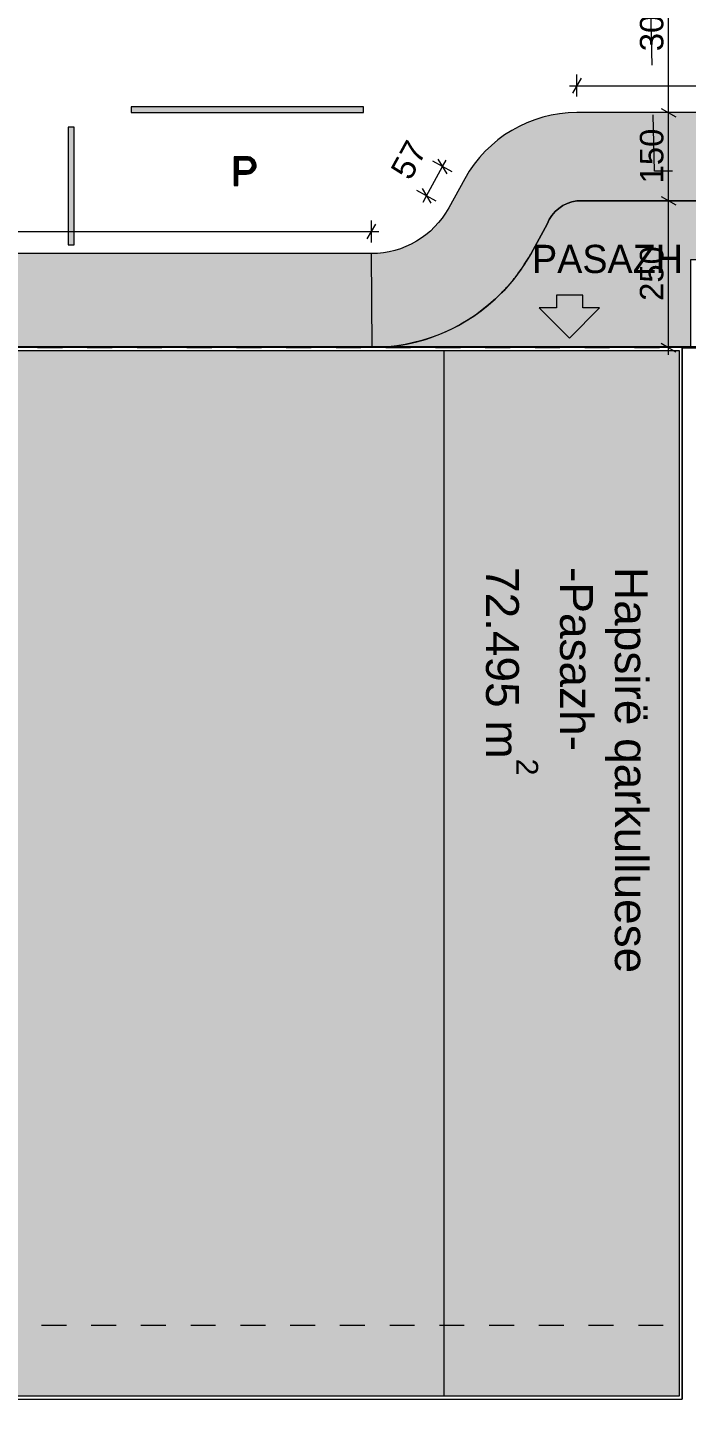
# Model space of a CAD drawing. Header units: millimetres. Extents: x -77118 to 73245, y -121155 to 61174.
# Drawn here: x -35765 to -24549, y -17975 to 5448 of the extents above; entities that cross this region are included whole.
import ezdxf

# ---------------------------------------------------------------- set-up
doc = ezdxf.new("R2010")
doc.units = ezdxf.units.MM
doc.header["$MEASUREMENT"] = 0
for name, pattern in [('Dashed', [846.666667, 423.333333, -423.333333]), ('Long Dashed', [2116.666603, 1269.999981, -846.666622]), ('Wipeout_Contour', [1000, 0, -1000])]:
    doc.linetypes.add(name, pattern=pattern)
for name, color, linetype, lineweight, true_color in [('A - Fill zone_Pen_No__102', 7, 'Continuous', 13, 0xcccccc), ('A - Fill zone_Pen_No__39', 7, 'Continuous', 35, 0xffd5aa), ('A - Fleta_Pen_No__82', 7, 'Continuous', 20, 0xaaaaaa), ('A - Parcelat_Pen_No__102', 7, 'Continuous', 13, 0xcccccc), ('A - Zonimi_Pen_No__161', 7, 'Continuous', 13, 0x6a6a6a), ('Drawing & Figure_Pen_No__106', 171, 'Continuous', 13, 0xaaaaff), ('Drawing & Figure_Pen_No__82', 7, 'Continuous', 20, 0xaaaaaa), ('New_Dimensioning - General_Pen_No__145', 7, 'Continuous', 20, 0x0077b0), ('New_Dimensioning - General_Pen_No__166', 7, 'Continuous', 13, 0x97cbff), ('New_Site & Landscape - Terrain_Pen_No__102', 7, 'Continuous', 13, 0xcccccc), ('New_Site & Landscape - Terrain_Pen_No__82', 7, 'Continuous', 20, 0xaaaaaa), ('New_Structural - Bearing_Pen_No__103', 7, 'Continuous', 13, 0xffcc99), ('New_Structural - Bearing_Pen_No__159', 7, 'Continuous', 0, 0x97c9ff), ('New_Structural - Bearing_Pen_No__160', 7, 'Continuous', 20, 0xb4a35c), ('New_Structural - Bearing_Pen_No__179', 7, 'Continuous', 13, 0xb7d9ff)]:
    doc.layers.add(name, color=color, linetype=linetype, lineweight=lineweight, true_color=true_color)
for name, color, linetype, lineweight in [('A - Fill zone_Pen_No__2', 8, 'Continuous', 15), ('New_Drawing & Figure_Pen_No__6', 5, 'Continuous', 35), ('New_Structural - Bearing_Pen_No__101', 252, 'Continuous', 13)]:
    doc.layers.add(name, color=color, linetype=linetype, lineweight=lineweight)
for name, color, linetype in [('A - Zonimi', 7, 'Continuous'), ('New_Dimensioning - General', 7, 'Continuous'), ('New_Site & Landscape - Terrain', 7, 'Continuous'), ('New_Structural - Bearing', 7, 'Continuous')]:
    doc.layers.add(name, color=color, linetype=linetype)
doc.styles.add('GENERATED_STYLE_1', font='arial.ttf')
doc.styles.add('GENERATED_STYLE_2', font='GOTHIC.TTF')
doc.dimstyles.new('GENERATED_STYLE__1', dxfattribs={"dimtxt": 400, "dimasz": 190, "dimexe": 0.18, "dimexo": 100000, "dimgap": 0, "dimtad": 1, "dimdec": 0, "dimlfac": 0.1, "dimzin": 0, "dimdsep": 46, "dimtxsty": 'GENERATED_STYLE_1', "dimblk": 'ARROWHEAD_2', "dimblk1": 'ARROWHEAD_2', "dimblk2": 'ARROWHEAD_2', "dimcen": 0.09, "dimclrd": 256, "dimclre": 256, "dimclrt": 256, "dimadec": 0, "dimazin": 0, "dimtfac": 1, "dimtdec": 4, "dimtmove": 0, "dimatfit": 3, "dimfxl": 0, "dimtolj": 1, "dimtzin": 0, "dimarcsym": 0})
doc.dimstyles.new('GENERATED_STYLE__2', dxfattribs={"dimtxt": 400, "dimasz": 190, "dimexe": 0.18, "dimexo": 100000, "dimgap": 0, "dimtad": 1, "dimtih": 1, "dimtoh": 1, "dimdec": 0, "dimlfac": 0.1, "dimzin": 0, "dimdsep": 46, "dimtxsty": 'GENERATED_STYLE_1', "dimblk": 'ARROWHEAD_2', "dimblk1": 'ARROWHEAD_2', "dimblk2": 'ARROWHEAD_2', "dimcen": 0.09, "dimclrd": 256, "dimclre": 256, "dimclrt": 256, "dimadec": 0, "dimazin": 0, "dimtfac": 1, "dimtdec": 4, "dimtmove": 0, "dimatfit": 3, "dimfxl": 0, "dimtolj": 1, "dimtzin": 0, "dimarcsym": 0})
doc.dimstyles.new('GENERATED_STYLE__3', dxfattribs={"dimtxt": 400, "dimasz": 190, "dimexe": 0.18, "dimexo": 100000, "dimgap": 0, "dimtad": 1, "dimdec": 0, "dimlfac": 0.1, "dimzin": 0, "dimdsep": 46, "dimtxsty": 'GENERATED_STYLE_1', "dimblk": 'ARROWHEAD_2', "dimblk1": 'ARROWHEAD_2', "dimblk2": 'ARROWHEAD_2', "dimcen": 0.09, "dimclrd": 256, "dimclre": 256, "dimclrt": 256, "dimadec": 0, "dimazin": 0, "dimtfac": 1, "dimtdec": 4, "dimtmove": 2, "dimatfit": 3, "dimfxl": 0, "dimtolj": 1, "dimtzin": 0, "dimarcsym": 0})

# ---------------------------------------------------------------- blocks, each defined once
blk = doc.blocks.new('Mesh_5', base_point=(-66524, 1600))
at = {"layer": 'New_Site & Landscape - Terrain_Pen_No__82', "linetype": 'Continuous', "lineweight": 0, "true_color": 0x2a2a2a}
blk.add_hatch(color=250, dxfattribs=at).paths.add_polyline_path([(-66524, 1600), (-66524, 0), (-29900, 0, 0.200686), (-27696, 930, 0.003388), (-27667, 960, 0.003002), (-27641, 987, 0.003546), (-27612, 1020, 0.004064), (-27578, 1057, 0.004548), (-27541, 1100, 0.004989), (-27502, 1148, 0.00538), (-27461, 1200, 0.005717), (-27418, 1256, 0.005995), (-27374, 1317, 0.00621), (-27331, 1380, 0.00636), (-27288, 1446, 0.006444), (-27246, 1515, 0.003727), (-27223, 1554, 0.004559), (-27195, 1604), (-26921, 2101, -0.273276), (-26416, 2500), (-8419, 2500), (3273, 2500), (6537, 2501, -0.360659), (10959, -1166), (10961, -1165), (13076, -12371), (14625, -18566), (14791, -18958), (18272, -27148), (20222, -30993), (25560, -40296), (25725, -40192), (26832, -39497), (21542, -30280), (19633, -26515), (16051, -18087), (14542, -12050), (12434, -888, 0.360659), (6537, 4001), (3273, 4000), (-8419, 4000), (-26416, 3999, 0.273276), (-28322, 2873), (-28596, 2376, -0.273283), (-29910, 1600)])
at = {"layer": 'New_Site & Landscape - Terrain_Pen_No__102', "color": 254, "linetype": 'Continuous', "lineweight": 13, "true_color": 0xcccccc}
blk.add_line((-29900, 0), (-29910, 1600), dxfattribs=at)
at = {"layer": 'New_Site & Landscape - Terrain_Pen_No__82', "color": 253, "linetype": 'Continuous', "lineweight": 20, "true_color": 0xaaaaaa, "flags": 128}
for points in [[(-66524, 0), (-29900, 0, 0.200686), (-27696, 930, 0.003388), (-27667, 960, 0.003002), (-27641, 987, 0.003546), (-27612, 1020, 0.004064), (-27578, 1057, 0.004548), (-27541, 1100, 0.004989), (-27502, 1148, 0.00538), (-27461, 1200, 0.005717), (-27418, 1256, 0.005995), (-27374, 1317, 0.00621), (-27331, 1380, 0.00636), (-27288, 1446, 0.006444), (-27246, 1515, 0.003727), (-27223, 1554, 0.004559), (-27195, 1604), (-26921, 2101, -0.273276), (-26416, 2500), (-8419, 2500)], [(-8419, 4000), (-26416, 3999, 0.273276), (-28322, 2873), (-28596, 2376, -0.273283), (-29910, 1600), (-66524, 1600)]]:
    blk.add_lwpolyline(points, format="xyb", dxfattribs=at)
blk = doc.blocks.new('Mesh_6', base_point=(-29886, 0))
at = {"layer": 'New_Site & Landscape - Terrain_Pen_No__82', "linetype": 'Continuous', "lineweight": 0, "true_color": 0x2a2a2a}
blk.add_hatch(color=250, dxfattribs=at).paths.add_polyline_path([(-29886, 0), (-29900, 0, 0.001172)])
at = {"layer": 'New_Site & Landscape - Terrain_Pen_No__82', "color": 253, "linetype": 'Continuous', "lineweight": 20, "true_color": 0xaaaaaa, "flags": 128}
blk.add_lwpolyline([(-29886, 0), (-29900, 0, 0.001172)], format="xyb", close=True, dxfattribs=at)
blk = doc.blocks.new('Mesh_7', base_point=(-29808, 2))
at = {"layer": 'New_Site & Landscape - Terrain_Pen_No__82', "linetype": 'Continuous', "lineweight": 0, "true_color": 0x2a2a2a}
blk.add_hatch(color=250, dxfattribs=at).paths.add_polyline_path([(-29808, 2), (-29886, 0, 0.006293)])
at = {"layer": 'New_Site & Landscape - Terrain_Pen_No__82', "color": 253, "linetype": 'Continuous', "lineweight": 20, "true_color": 0xaaaaaa, "flags": 128}
blk.add_lwpolyline([(-29808, 2), (-29886, 0, 0.006293)], format="xyb", close=True, dxfattribs=at)
blk = doc.blocks.new('Mesh_8', base_point=(-29770, 3))
at = {"layer": 'New_Site & Landscape - Terrain_Pen_No__82', "linetype": 'Continuous', "lineweight": 0, "true_color": 0x2a2a2a}
blk.add_hatch(color=250, dxfattribs=at).paths.add_polyline_path([(-29770, 3), (-29808, 2, 0.003017)])
at = {"layer": 'New_Site & Landscape - Terrain_Pen_No__82', "color": 253, "linetype": 'Continuous', "lineweight": 20, "true_color": 0xaaaaaa, "flags": 128}
blk.add_lwpolyline([(-29770, 3), (-29808, 2, 0.003017)], format="xyb", close=True, dxfattribs=at)
blk = doc.blocks.new('Mesh_10', base_point=(-27696, 930))
at = {"layer": 'New_Site & Landscape - Terrain_Pen_No__82', "linetype": 'Continuous', "lineweight": 0, "true_color": 0x2a2a2a}
blk.add_hatch(color=250, dxfattribs=at).paths.add_polyline_path([(-27696, 930, -0.189804), (-29770, 3), (-24474, 0), (-24474, 1500), (-8419, 1500), (-484, 1500), (-806, 2500), (-8419, 2500), (-26416, 2500, 0.273276), (-26921, 2101), (-27195, 1604, -0.068033)])
at = {"layer": 'New_Site & Landscape - Terrain_Pen_No__82', "color": 253, "linetype": 'Continuous', "lineweight": 20, "true_color": 0xaaaaaa, "flags": 128}
blk.add_lwpolyline([(-27696, 930, -0.189804), (-29770, 3), (-24474, 0), (-24474, 1500), (-8419, 1500), (-484, 1500), (-806, 2500), (-8419, 2500), (-26416, 2500, 0.273276), (-26921, 2101), (-27195, 1604, -0.068033)], format="xyb", close=True, dxfattribs=at)
blk = doc.blocks.new('Mesh_30', base_point=(-34002, 3999))
at = {"layer": 'New_Site & Landscape - Terrain_Pen_No__102', "linetype": 'Continuous', "lineweight": 0, "true_color": 0x333333}
blk.add_hatch(color=250, dxfattribs=at).paths.add_polyline_path([(-34002, 3999), (-30046, 3999), (-30046, 4099), (-34002, 4099)])
at = {"layer": 'New_Site & Landscape - Terrain_Pen_No__82', "color": 253, "linetype": 'Continuous', "lineweight": 20, "true_color": 0xaaaaaa, "flags": 128}
blk.add_lwpolyline([(-34002, 3999), (-30046, 3999), (-30046, 4099), (-34002, 4099)], close=True, dxfattribs=at)
blk = doc.blocks.new('Mesh_38', base_point=(-35074, 3750))
at = {"layer": 'New_Site & Landscape - Terrain_Pen_No__102', "linetype": 'Continuous', "lineweight": 0, "true_color": 0x333333}
blk.add_hatch(color=250, dxfattribs=at).paths.add_polyline_path([(-35074, 3750), (-35074, 1750), (-34974, 1750), (-34974, 3750)])
at = {"layer": 'New_Site & Landscape - Terrain_Pen_No__82', "color": 253, "linetype": 'Continuous', "lineweight": 20, "true_color": 0xaaaaaa, "flags": 128}
blk.add_lwpolyline([(-35074, 3750), (-35074, 1750), (-34974, 1750), (-34974, 3750)], close=True, dxfattribs=at)
blk = doc.blocks.new('Mesh_44', base_point=(-32248, 3247))
at = {"layer": 'New_Site & Landscape - Terrain_Pen_No__102', "linetype": 'Continuous', "lineweight": 0, "true_color": 0x333333}
h = blk.add_hatch(color=250, dxfattribs=at)
h.paths.add_polyline_path([(-32248, 3247), (-32248, 2757), (-32183, 2757), (-32183, 2954), (-32038, 2954, 0.429562), (-31872, 3106, 0.392283), (-32038, 3247)])
h.paths.add_polyline_path([(-32181, 3015), (-32181, 3190), (-32007, 3190, -0.795059), (-32007, 3015)], flags=0)
at = {"layer": 'New_Site & Landscape - Terrain_Pen_No__82', "color": 253, "linetype": 'Continuous', "lineweight": 20, "true_color": 0xaaaaaa, "flags": 128}
for points in [[(-32248, 3247), (-32248, 2757), (-32183, 2757), (-32183, 2954), (-32038, 2954, 0.429562), (-31872, 3106, 0.392283), (-32038, 3247)], [(-32181, 3015), (-32007, 3015, 0.795059), (-32007, 3190), (-32181, 3190)]]:
    blk.add_lwpolyline(points, format="xyb", close=True, dxfattribs=at)
blk = doc.blocks.new('Slab_3', base_point=(-24624, 0))
at = {"layer": 'New_Structural - Bearing_Pen_No__103', "linetype": 'Continuous', "lineweight": 0, "true_color": 0x3f3326}
blk.add_hatch(color=29, dxfattribs=at).paths.add_polyline_path([(-24624, 0), (-66524, 0), (-66524, -5350), (-66524, -11000), (-65574, -11000), (-65574, -14900), (-56224, -14900), (-56224, -17900), (-46944, -17900), (-43424, -17900), (-40149, -17900), (-38399, -17900), (-24624, -17900)])
at = {"layer": 'New_Structural - Bearing_Pen_No__101', "color": 252, "linetype": 'Continuous', "lineweight": 13, "flags": 128}
blk.add_lwpolyline([(-24624, 0), (-66524, 0), (-66524, -5350), (-66524, -11000), (-65574, -11000), (-65574, -14900), (-56224, -14900), (-56224, -17900), (-46944, -17900), (-43424, -17900), (-40149, -17900), (-38399, -17900), (-24624, -17900)], close=True, dxfattribs=at)
blk = doc.blocks.new('Wall_8', base_point=(-24624, 0))
at = {"layer": 'New_Structural - Bearing_Pen_No__160', "linetype": 'Continuous', "lineweight": 0, "true_color": 0x5a512e}
for points in [[(-66474, -50), (-24674, -50), (-24674, 0), (-66474, 0)], [(-24674, -50), (-24624, -50), (-24624, 0)], [(-24674, -50), (-24624, 0), (-24674, 0)]]:
    blk.add_hatch(color=59, dxfattribs=at).paths.add_polyline_path(points)
at = {"layer": 'New_Structural - Bearing_Pen_No__159', "color": 151, "linetype": 'Continuous', "lineweight": 0, "true_color": 0x97c9ff, "flags": 128}
for points in [[(-24624, 0), (-66524, 0)], [(-66474, -50), (-24674, -50)], [(-24624, 0), (-24624, -50)]]:
    blk.add_lwpolyline(points, dxfattribs=at)
blk = doc.blocks.new('Wall_19', base_point=(-38399, -17900))
at = {"layer": 'New_Structural - Bearing_Pen_No__160', "linetype": 'Continuous', "lineweight": 0, "true_color": 0x5a512e}
for points in [[(-24674, -17850), (-38399, -17850), (-38399, -17900), (-24674, -17900)], [(-24674, -17850), (-24624, -17900), (-24624, -17850)], [(-24674, -17900), (-24624, -17900), (-24674, -17850)]]:
    blk.add_hatch(color=59, dxfattribs=at).paths.add_polyline_path(points)
at = {"layer": 'New_Structural - Bearing_Pen_No__159', "color": 151, "linetype": 'Continuous', "lineweight": 0, "true_color": 0x97c9ff, "flags": 128}
for points in [[(-24674, -17850), (-38399, -17850)], [(-38399, -17900), (-24624, -17900)], [(-24624, -17900), (-24624, -17850)]]:
    blk.add_lwpolyline(points, dxfattribs=at)
blk = doc.blocks.new('Wall_20', base_point=(-24624, -17900))
at = {"layer": 'New_Structural - Bearing_Pen_No__160', "linetype": 'Continuous', "lineweight": 0, "true_color": 0x5a512e}
blk.add_hatch(color=59, dxfattribs=at).paths.add_polyline_path([(-24674, -50), (-24674, -17850), (-24624, -17850), (-24624, -50)])
at = {"layer": 'New_Structural - Bearing_Pen_No__159', "color": 151, "linetype": 'Continuous', "lineweight": 0, "true_color": 0x97c9ff, "flags": 128}
for points in [[(-24674, -50), (-24674, -17850)], [(-24624, -17850), (-24624, -50)]]:
    blk.add_lwpolyline(points, dxfattribs=at)
blk = doc.blocks.new('Wall_29', base_point=(-24624, 0))
at = {"color": 254, "linetype": 'Wipeout_Contour', "lineweight": 0, "ltscale": 73922.522224}
blk.add_wipeout([(-24674, -50), (-24624, -50), (-24624, 0)], dxfattribs=at).dxf.layer = 'New_Structural - Bearing'
at = {"color": 254, "linetype": 'Wipeout_Contour', "lineweight": 0, "ltscale": 73971.47045}
blk.add_wipeout([(-24674, -50), (-24624, 0), (-24674, 0)], dxfattribs=at).dxf.layer = 'New_Structural - Bearing'
at = {"color": 254, "linetype": 'Wipeout_Contour', "lineweight": 0, "ltscale": 182295.963225}
blk.add_wipeout([(-66474, -50), (-24674, -50), (-24674, 0), (-66474, 0)], dxfattribs=at).dxf.layer = 'New_Structural - Bearing'
at = {"layer": 'New_Structural - Bearing_Pen_No__179', "color": 254, "linetype": 'Continuous', "lineweight": 13, "true_color": 0xb7d9ff, "flags": 128}
for points in [[(-24624, 0), (-66524, 0)], [(-66474, -50), (-24674, -50)], [(-24624, 0), (-24624, -50)]]:
    blk.add_lwpolyline(points, dxfattribs=at)
blk = doc.blocks.new('Wall_40', base_point=(-38399, -17900))
at = {"color": 254, "linetype": 'Wipeout_Contour', "lineweight": 0, "ltscale": 91309.571767}
blk.add_wipeout([(-24674, -17850), (-24624, -17900), (-24624, -17850)], dxfattribs=at).dxf.layer = 'New_Structural - Bearing'
at = {"color": 254, "linetype": 'Wipeout_Contour', "lineweight": 0, "ltscale": 145647.767458}
blk.add_wipeout([(-24674, -17850), (-38399, -17850), (-38399, -17900), (-24674, -17900)], dxfattribs=at).dxf.layer = 'New_Structural - Bearing'
at = {"color": 254, "linetype": 'Wipeout_Contour', "lineweight": 0, "ltscale": 91379.179522}
blk.add_wipeout([(-24674, -17900), (-24624, -17900), (-24674, -17850)], dxfattribs=at).dxf.layer = 'New_Structural - Bearing'
at = {"layer": 'New_Structural - Bearing_Pen_No__179', "color": 254, "linetype": 'Continuous', "lineweight": 13, "true_color": 0xb7d9ff, "flags": 128}
for points in [[(-24674, -17850), (-38399, -17850)], [(-38399, -17900), (-24624, -17900)], [(-24624, -17900), (-24624, -17850)]]:
    blk.add_lwpolyline(points, dxfattribs=at)
blk = doc.blocks.new('Wall_41', base_point=(-24624, -17900))
at = {"color": 254, "linetype": 'Wipeout_Contour', "lineweight": 0, "ltscale": 110164.749482}
blk.add_wipeout([(-24674, -50), (-24674, -17850), (-24624, -17850), (-24624, -50)], dxfattribs=at).dxf.layer = 'New_Structural - Bearing'
at = {"layer": 'New_Structural - Bearing_Pen_No__179', "color": 254, "linetype": 'Continuous', "lineweight": 13, "true_color": 0xb7d9ff, "flags": 128}
for points in [[(-24674, -50), (-24674, -17850)], [(-24624, -17850), (-24624, -50)]]:
    blk.add_lwpolyline(points, dxfattribs=at)
blk = doc.blocks.new('*D128')
at = {"layer": 'New_Dimensioning - General_Pen_No__166', "color": 151, "linetype": 'Continuous', "lineweight": 13, "true_color": 0x97cbff}
for p, q in [((-24670, 2500), (-25045, 2500)), ((-24982, 2572), (-24732, 2427)), ((-24857, 0), (-24857, 2500)), ((-24982, 72), (-24732, -72)), ((-24670, 0), (-25045, 0)), ((-24857, -122), (-24857, 0))]:
    blk.add_line(p, q, dxfattribs=at)
at = {"layer": 'New_Dimensioning - General_Pen_No__145', "color": 144, "lineweight": 20, "true_color": 0x0077b0, "insert": (-24937, 794), "char_height": 400, "attachment_point": 7, "rotation": 90, "style": 'GENERATED_STYLE_1'}
blk.add_mtext('\\A1;{\\pql;\\fArial|b0|i0|c0|p34;250}', dxfattribs=at)
blk = doc.blocks.new('ARROWHEAD_2')
at = {"color": 0, "linetype": 'Continuous', "lineweight": 0}
for p, q in [((0, 0), (-1, 0)), ((-0.38, -0.66), (0.38, 0.66))]:
    blk.add_line(p, q, dxfattribs=at)
blk = doc.blocks.new('*D129')
at = {"layer": 'New_Dimensioning - General_Pen_No__166', "color": 151, "linetype": 'Continuous', "lineweight": 13, "true_color": 0x97cbff}
for p, q in [((-24670, 4000), (-25045, 4000)), ((-24982, 4072), (-24732, 3927)), ((-24857, 2500), (-24857, 4000)), ((-24670, 2500), (-25045, 2500)), ((-24982, 2572), (-24732, 2427))]:
    blk.add_line(p, q, dxfattribs=at)
at = {"layer": 'New_Dimensioning - General_Pen_No__145', "color": 144, "lineweight": 20, "true_color": 0x0077b0, "insert": (-24937, 2794), "char_height": 400, "attachment_point": 7, "rotation": 90, "style": 'GENERATED_STYLE_1'}
blk.add_mtext('\\A1;{\\pql;\\fArial|b0|i0|c0|p34;150}', dxfattribs=at)
blk = doc.blocks.new('*D130')
at = {"layer": 'New_Dimensioning - General_Pen_No__166', "color": 151, "linetype": 'Continuous', "lineweight": 13, "true_color": 0x97cbff}
for p, q in [((-24982, 7072), (-24732, 6928)), ((-24670, 7000), (-25045, 7000)), ((-24857, 4000), (-24857, 7000)), ((-24670, 4000), (-25045, 4000)), ((-24982, 4072), (-24732, 3927))]:
    blk.add_line(p, q, dxfattribs=at)
at = {"layer": 'New_Dimensioning - General_Pen_No__145', "color": 144, "lineweight": 20, "true_color": 0x0077b0, "insert": (-24937, 5044), "char_height": 400, "attachment_point": 7, "rotation": 90, "style": 'GENERATED_STYLE_1'}
blk.add_mtext('\\A1;{\\pql;\\fArial|b0|i0|c0|p34;300}', dxfattribs=at)
blk = doc.blocks.new('*D163')
at = {"layer": 'New_Dimensioning - General_Pen_No__166', "color": 151, "linetype": 'Continuous', "lineweight": 13, "true_color": 0x97cbff}
for p, q in [((-66524, 1787), (-66524, 2162)), ((-29910, 1787), (-29910, 2162)), ((-66646, 1975), (-66524, 1975)), ((-66452, 2100), (-66596, 1850)), ((-66524, 1975), (-29910, 1975)), ((-29982, 1850), (-29838, 2100)), ((-29910, 1975), (-29788, 1975))]:
    blk.add_line(p, q, dxfattribs=at)
at = {"layer": 'New_Dimensioning - General_Pen_No__145', "color": 144, "lineweight": 20, "true_color": 0x0077b0, "insert": (-48901, 2055), "char_height": 400, "attachment_point": 7, "rotation": 0.0003, "style": 'GENERATED_STYLE_1'}
blk.add_mtext('\\A1;{\\pql;\\fArial|b0|i0|c0|p34;3,661}', dxfattribs=at)
blk = doc.blocks.new('*D164')
at = {"layer": 'New_Dimensioning - General_Pen_No__166', "color": 151, "linetype": 'Continuous', "lineweight": 13, "true_color": 0x97cbff}
for p, q in [((-26538, 4458), (-26416, 4458)), ((-26343, 4583), (-26488, 4333)), ((-26416, 4271), (-26416, 4646)), ((-26416, 4458), (6537, 4459)), ((6465, 4334), (6609, 4584)), ((6537, 4272), (6537, 4647)), ((6537, 4459), (6659, 4459))]:
    blk.add_line(p, q, dxfattribs=at)
at = {"layer": 'New_Dimensioning - General_Pen_No__145', "color": 144, "lineweight": 20, "true_color": 0x0077b0, "insert": (-10623, 4539), "char_height": 400, "attachment_point": 7, "rotation": 0.0019, "style": 'GENERATED_STYLE_1'}
blk.add_mtext('\\A1;{\\pql;\\fArial|b0|i0|c0|p34;3,295}', dxfattribs=at)
blk = doc.blocks.new('*D167')
at = {"layer": 'New_Dimensioning - General_Pen_No__166', "color": 151, "linetype": 'Continuous', "lineweight": 13, "true_color": 0x97cbff}
for p, q in [((-28974, 2584), (-28700, 3081)), ((-28536, 2991), (-28864, 3172)), ((-28625, 2958), (-28774, 3205)), ((-28700, 3081), (-28641, 3188)), ((-28810, 2494), (-29138, 2675)), ((-29048, 2708), (-28899, 2460)), ((-29033, 2477), (-28974, 2584))]:
    blk.add_line(p, q, dxfattribs=at)
at = {"layer": 'New_Dimensioning - General_Pen_No__145', "color": 144, "lineweight": 20, "true_color": 0x0077b0, "insert": (-29248, 2824), "char_height": 400, "attachment_point": 7, "rotation": 61.1394, "style": 'GENERATED_STYLE_1'}
blk.add_mtext('\\A1;{\\pql;\\fArial|b0|i0|c0|p34;57}', dxfattribs=at)

msp = doc.modelspace()

# ---------------------------------------------------------------- hatches: boundary and pattern name
at = {"layer": 'A - Fill zone_Pen_No__39', "linetype": 'Continuous', "lineweight": 0, "true_color": 0x3f352a}
msp.add_hatch(color=39, dxfattribs=at).paths.add_polyline_path([(-28674, 0), (-24624, 0), (-24624, -17900), (-28674, -17900)])

# ---------------------------------------------------------------- linework, layer by layer
at = {"layer": 'A - Fill zone_Pen_No__2', "color": 8, "linetype": 'Continuous', "lineweight": 15, "flags": 128}
msp.add_lwpolyline([(-28674, 0), (-24624, 0), (-24624, -17900), (-28674, -17900)], close=True, dxfattribs=at)
at = {"layer": 'A - Parcelat_Pen_No__102', "color": 254, "linetype": 'Long Dashed', "lineweight": 13, "true_color": 0xcccccc, "flags": 128}
msp.add_lwpolyline([(-57379.7, -45973), (-46300.6, -42751.9), (-36174.4, -40706.1), (-33119.9, -40108.1), (-35029, -24105.8), (-31392.8, -23864.6), (-24527.9, -23305.1), (-18059.1, -22778.8), (-14681.3, -38140.7), (-14621, -38464.8), (2712.5, -34246.6), (12915.5, -31763.5), (12560.8, -30957.9), (10282.4, -24356.7), (9710.2, -20359.7), (8364.6, -10966.6), (7984.6, -9759.7), (6485.7, -4375.8), (5168, 1054.8), (4843.4, 1832.4), (4282.1, 2459), (3548.1, 2862.5), (2717, 3001.6), (-25094.9, 2999.8), (-25153.9, 5735.4), (-17917.1, 5501.2), (2395.6, 5014.3), (6118.2, 4724.3), (5763.1, 7207.9), (-14295.9, 7274.3), (-21718.2, 7363.8), (-36621.1, 8369.5), (-51781.9, 9112.9), (-51500.6, 7773.6), (-67675.9, 9065), (-73405, -334.4), (-72860.5, -1751.7), (-67414.3, -15933.8), (-63775.4, -26826.5)], close=True, dxfattribs=at)
at = {"layer": 'New_Drawing & Figure_Pen_No__6', "color": 5, "linetype": 'Continuous', "lineweight": 35, "flags": 128}
msp.add_lwpolyline([(-13900.7, 0.1), (-66315.3, -0.2)], dxfattribs=at)

# ---------------------------------------------------------------- block references
at = {"layer": 'New_Site & Landscape - Terrain', "color": 253, "lineweight": 20, "true_color": 0xaaaaaa}
for name, p in [('Mesh_30', (-34002.5, 3999.4)), ('Mesh_38', (-35074, 3749.5)), ('Mesh_44', (-32248.3, 3247.3)), ('Mesh_6', (-29885.7, 0.1)), ('Mesh_7', (-29807.7, 1.7)), ('Mesh_8', (-29770.3, 3.1))]:
    msp.add_blockref(name, p, dxfattribs=at)
at = {"layer": 'New_Structural - Bearing', "color": 252, "linetype": 'Continuous', "lineweight": 13}
msp.add_blockref('Slab_3', (-24624, 0), dxfattribs=at)
at = {"layer": 'New_Structural - Bearing', "color": 151, "lineweight": 0, "true_color": 0x97c9ff}
for name, p in [('Wall_8', (-24624, 0)), ('Wall_20', (-24624, -17900)), ('Wall_19', (-38399, -17900))]:
    msp.add_blockref(name, p, dxfattribs=at)

# ---------------------------------------------------------------- texts
at = {"layer": 'A - Fill zone_Pen_No__102', "color": 254, "lineweight": 13, "true_color": 0xcccccc, "insert": (-27969, -3736.5), "char_height": 560, "attachment_point": 7, "rotation": 270, "style": 'GENERATED_STYLE_1'}
msp.add_mtext('{\\fArial|b0|i0|c0|p34;Hapsirë qarkulluese^M-Pasazh-^M72.495 m{\\H0.66x;\\S2^  ;}}', dxfattribs=at)
at = {"layer": 'A - Fleta_Pen_No__82', "color": 253, "linetype": 'Continuous', "lineweight": 20, "true_color": 0xaaaaaa, "insert": (-27177.5, 1261.8), "char_height": 480, "attachment_point": 7, "style": 'GENERATED_STYLE_2'}
msp.add_mtext('\\A1;{\\pql;\\fCentury Gothic|b0|i0|c0|p34;PASAZH}', dxfattribs=at)
at = {"layer": 'Drawing & Figure_Pen_No__106', "color": 161, "linetype": 'Continuous', "lineweight": 13, "true_color": 0xaaaaff, "insert": (-32072.6, 2755.7), "char_height": 500, "attachment_point": 8, "style": 'GENERATED_STYLE_1'}
msp.add_mtext('\\A1;{\\pqc;\\fArial|b0|i0|c0|p34;P}', dxfattribs=at)

# ---------------------------------------------------------------- dimensions: what is measured, and where the dimension line sits
at = {"layer": 'New_Dimensioning - General', "color": 151, "linetype": 'Continuous', "lineweight": 13, "true_color": 0x97cbff}
for base, p1, p2, angle, dimstyle, picture, middle, turn in [((-24857.3, 7000), (-29028.5, 3999.5), (-28796.7, 7000), 90, 'GENERATED_STYLE__1', '*D130', (-25137.3, 5501.9), 90), ((6536.7, 4459.2), (-26415.6, 3999.5), (6536.7, 4000.5), 0.00187, 'GENERATED_STYLE__2', '*D164', (-9951.3, 4738.7), 0.00187), ((-24857.3, 3999.5), (-29052.5, 2499.6), (-29028.5, 3999.5), 90, 'GENERATED_STYLE__1', '*D129', (-25137.3, 3251.7), 90), ((-28699.8, 3081.2), (-28596.3, 2376), (-28322.3, 2873.2), 61.13936, 'GENERATED_STYLE__3', '*D167', (-29275.6, 3187.3), 61.13936), ((-29910, 1974.9), (-66524, 2395.8), (-29910, 2396), 0.0003, 'GENERATED_STYLE__2', '*D163', (-48228.9, 2254.8), 0.0003)]:
    dim = msp.add_linear_dim(base=base, p1=p1, p2=p2, angle=angle, dimstyle=dimstyle, dxfattribs=at)
    dim.commit()
    dim.dimension.update_dxf_attribs({"geometry": picture, "text_midpoint": middle, "dimtype": 160, "text_rotation": turn})

# ---------------------------------------------------------------- next in the draw order: wipeouts: each hides what was drawn before it
at = {"color": 254, "linetype": 'Wipeout_Contour', "lineweight": 0, "ltscale": 185840.029481}
msp.add_wipeout([(-27053.9, 675.1), (-26541.4, 162.6), (-26028.9, 675.1), (-26313, 675.1), (-26313, 893.2), (-26762.4, 893.2), (-26762.4, 675.1)], dxfattribs=at).dxf.layer = 'A - Zonimi'

# ---------------------------------------------------------------- next in the draw order: linework, layer by layer
at = {"layer": 'A - Zonimi_Pen_No__161', "color": 251, "linetype": 'Continuous', "lineweight": 13, "true_color": 0x6a6a6a, "flags": 128}
msp.add_lwpolyline([(-27053.9, 675.1), (-26541.4, 162.6), (-26028.9, 675.1), (-26313, 675.1), (-26313, 893.2), (-26762.4, 893.2), (-26762.4, 675.1)], close=True, dxfattribs=at)

# ---------------------------------------------------------------- next in the draw order: block references
at = {"layer": 'New_Site & Landscape - Terrain', "color": 253, "lineweight": 20, "true_color": 0xaaaaaa}
for name, p in [('Mesh_5', (-66524, 1599.8)), ('Mesh_10', (-27696.2, 929.9))]:
    msp.add_blockref(name, p, dxfattribs=at)

# ---------------------------------------------------------------- next in the draw order: block references
at = {"layer": 'New_Structural - Bearing', "color": 151, "lineweight": 0, "true_color": 0x97c9ff}
for name, p in [('Wall_29', (-24624, 0)), ('Wall_40', (-38399, -17900))]:
    msp.add_blockref(name, p, dxfattribs=at)

# ---------------------------------------------------------------- next in the draw order: block references
msp.add_blockref('Wall_41', (-24624, -17900), dxfattribs=at)

# ---------------------------------------------------------------- next in the draw order: linework, layer by layer
at = {"layer": 'Drawing & Figure_Pen_No__82', "color": 253, "linetype": 'Dashed', "lineweight": 20, "true_color": 0xaaaaaa, "flags": 128}
msp.add_lwpolyline([(-54254, -17900), (-56224, -17900), (-56224, -14900), (-61374, -14900), (-61374, -16100), (-65174, -16100), (-65174, -14900), (-65574, -14900), (-65574, -11000), (-66524, -11000), (-66524, 0), (-24624, 0), (-24624, -16650), (-38274, -16650), (-38274, -17900)], close=True, dxfattribs=at)
at = {"layer": 'Drawing & Figure_Pen_No__82', "color": 253, "linetype": 'Continuous', "lineweight": 20, "true_color": 0xaaaaaa, "flags": 128}
msp.add_lwpolyline([(-66524, -5350), (-66524, -11000), (-65574, -11000), (-65574, -14900), (-56224, -14900), (-56224, -17900), (-46944, -17900), (-43424, -17900), (-40149, -17900), (-38399, -17900), (-24624, -17900), (-24624, 0), (-66524, 0)], close=True, dxfattribs=at)

# ---------------------------------------------------------------- next in the draw order: dimensions: what is measured, and where the dimension line sits
at = {"layer": 'New_Dimensioning - General', "color": 151, "linetype": 'Continuous', "lineweight": 13, "true_color": 0x97cbff}
dim = msp.add_linear_dim(base=(-24857.3, 2499.6), p1=(-28966.3, 0), p2=(-29052.5, 2499.6), angle=90, dimstyle='GENERATED_STYLE__1', dxfattribs=at)
dim.commit()
dim.dimension.update_dxf_attribs({"geometry": '*D128', "text_midpoint": (-25137.3, 1251.9), "dimtype": 160, "text_rotation": 90})

doc.saveas('drawing.dxf')
